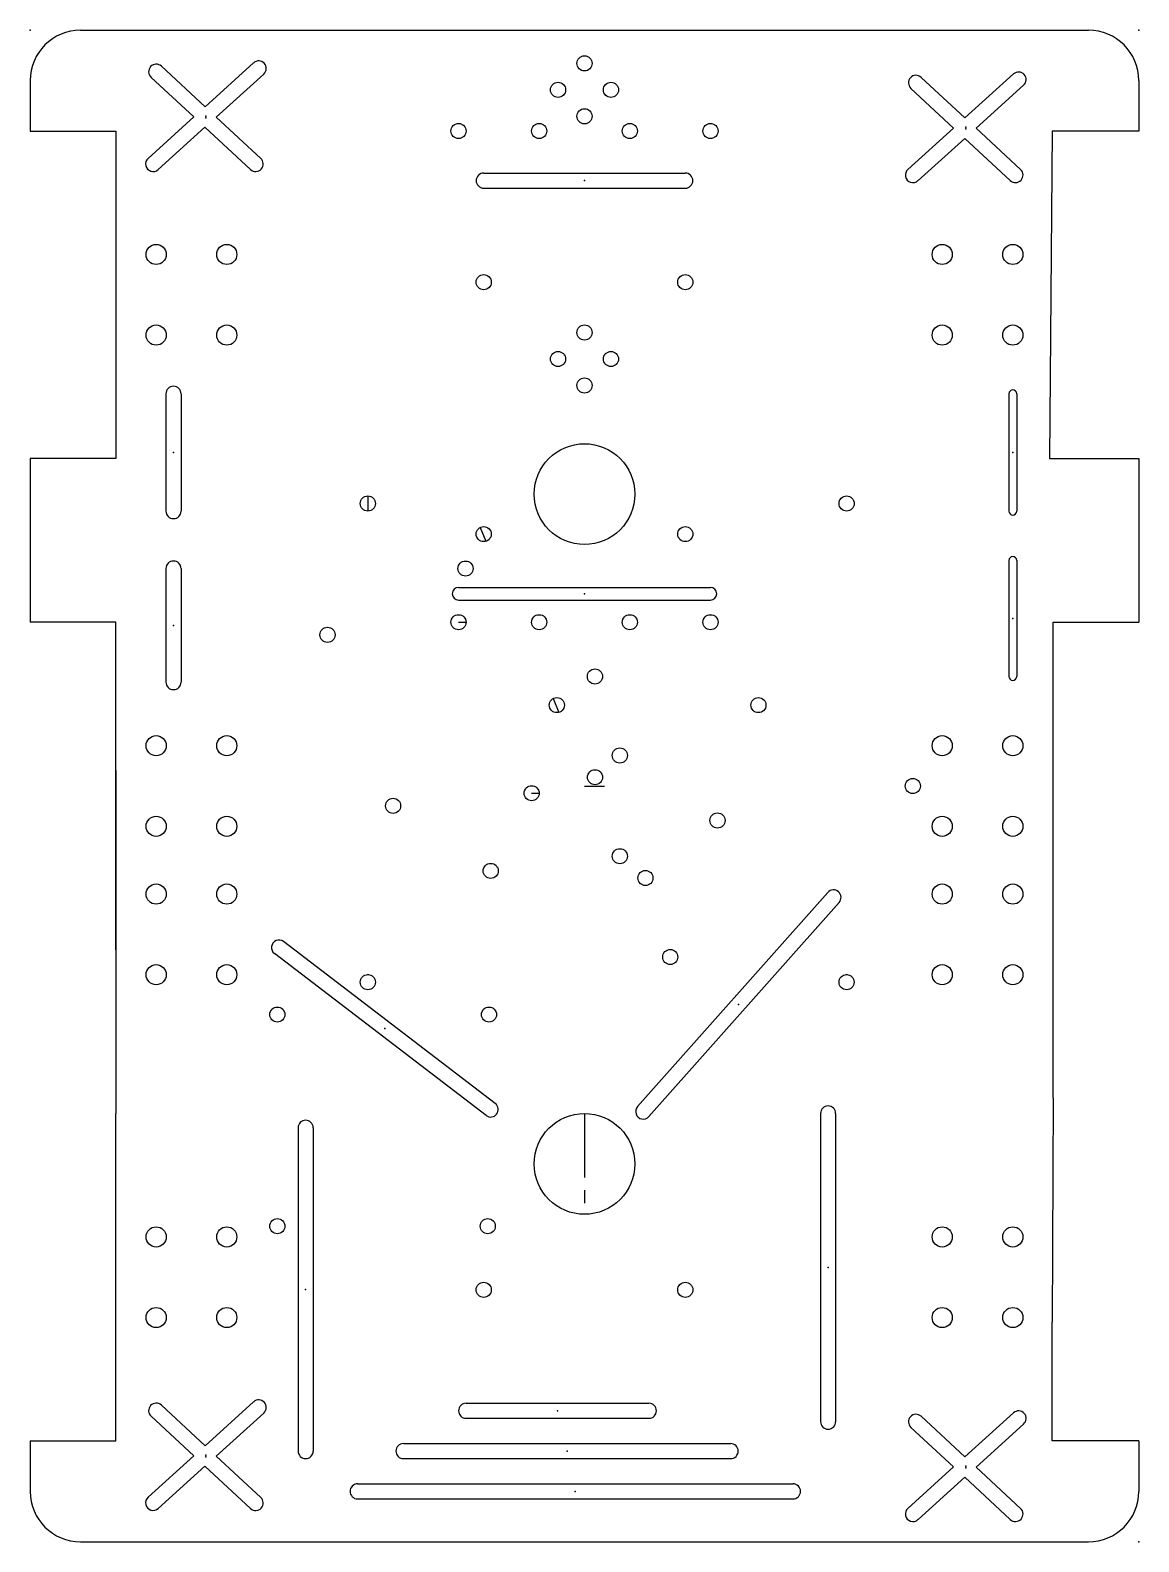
# Model space of a CAD drawing. Header units: millimetres. Extents: x -110 to 110, y -150 to 150.
import ezdxf

# ---------------------------------------------------------------- set-up
doc = ezdxf.new("R2010")
doc.units = ezdxf.units.MM
doc.header["$PDSIZE"] = -1
doc.linetypes.add('CENTERX2', pattern=[20.32, 12.7, -2.54, 2.54, -2.54])

msp = doc.modelspace()

# ---------------------------------------------------------------- linework, layer by layer
at = {"color": 7, "linetype": 'Continuous'}
for p, q in [((-100, 150), (100, 150)), ((-83.98, 142.85), (-75.3, 134.8)), ((-65.66, 143.52), (-75.3, 134.8)), ((-63.65, 141.3), (-73.09, 132.76)), ((85.14, 141.32), (75.5, 132.61)), ((-110, 140), (-110, 130)), ((-86.02, 140.65), (-77.54, 132.78)), ((64.78, 138.45), (73.26, 130.59)), ((66.82, 140.65), (75.5, 132.61)), ((87.15, 139.1), (77.7, 130.56)), ((110, 140), (110, 130)), ((-77.54, 132.78), (-86.62, 124.57)), ((-73.09, 132.76), (-64.25, 124.56)), ((-110, 130), (-93, 130)), ((-93, 130), (-93, 65)), ((-75.33, 130.74), (-84.61, 122.34)), ((-75.33, 130.74), (-66.29, 122.36)), ((73.26, 130.59), (64.18, 122.37)), ((77.7, 130.56), (86.55, 122.36)), ((92.84, 130), (92.28, 65)), ((110, 130), (92.84, 130)), ((75.47, 128.54), (66.19, 120.15)), ((75.47, 128.54), (84.51, 120.16)), ((-20, 121.65), (20, 121.65)), ((-20, 118.65), (20, 118.65)), ((-83.07, 77.83), (-83.07, 54.56)), ((-80.07, 77.83), (-80.07, 54.56)), ((84.22, 77.83), (84.22, 54.56)), ((85.78, 77.83), (85.78, 54.56)), ((-93, 65), (-110, 65)), ((-110, 65), (-110, 32.5)), ((-110, 65), (-110, 32.5)), ((92.28, 65), (110, 65)), ((110, 65), (110, 32.5)), ((-83.07, 43.15), (-83.07, 20.62)), ((-80.07, 43.15), (-80.07, 20.62)), ((84.22, 44.76), (84.22, 21.74)), ((85.78, 44.76), (85.78, 21.74)), ((-25, 39.42), (25, 39.42)), ((-25, 36.91), (25, 36.91)), ((-93, 32.5), (-110, 32.5)), ((-93, 32.5), (-110, 32.5)), ((-93, -32.5), (-93, 32.5)), ((-93, -32.5), (-93, 32.5)), ((93, -32.5), (93, 32.5)), ((93, 32.5), (110, 32.5)), ((93, -32.5), (93, 32.5)), ((93, 32.5), (110, 32.5)), ((-93, 3.05), (-93, -61.95)), ((-93, 3.05), (-93, -61.95)), ((93, -61.95), (93, 3.05)), ((93, -61.95), (93, 3.05)), ((10.54, -63.62), (48.29, -21.12)), ((12.78, -65.62), (50.53, -23.11)), ((-93, -32.5), (-93, -65)), ((-17.72, -63.01), (-59.72, -30.89)), ((-19.54, -65.39), (-61.54, -33.27)), ((93, -61.95), (92.84, -106.42)), ((-93, -130), (-93, -65)), ((-93, -130), (-93, -65)), ((46.84, -65), (46.84, -126.17)), ((49.84, -65), (49.84, -126.17)), ((-56.84, -67.83), (-56.84, -132)), ((-53.84, -67.83), (-53.84, -132)), ((92.84, -130), (92.84, -106.42)), ((-83.98, -122.9), (-75.3, -130.94)), ((-65.66, -122.22), (-75.3, -130.94)), ((-23.5, -122.5), (12.78, -122.5)), ((-86.02, -125.1), (-77.54, -132.96)), ((-63.65, -124.45), (-73.09, -132.99)), ((-23.5, -125.5), (12.78, -125.5)), ((66.82, -125.1), (75.5, -133.14)), ((85.14, -124.42), (75.5, -133.14)), ((64.78, -127.3), (73.26, -135.16)), ((87.15, -126.65), (77.7, -135.19)), ((-110, -130), (-93, -130)), ((-110, -130), (-93, -130)), ((-110, -130), (-110, -140)), ((-110, -130), (-110, -140)), ((-35.94, -130.5), (29.01, -130.5)), ((110, -130), (92.84, -130)), ((110, -130), (110, -140)), ((-77.54, -132.96), (-86.62, -141.18)), ((-73.09, -132.99), (-64.25, -141.19)), ((-35.94, -133.5), (29.01, -133.5)), ((-75.33, -135.01), (-84.61, -143.4)), ((-75.33, -135.01), (-66.29, -143.39)), ((73.26, -135.16), (64.18, -143.37)), ((75.47, -137.21), (66.19, -145.6)), ((75.47, -137.21), (84.51, -145.59)), ((77.7, -135.19), (86.55, -143.38)), ((-45.03, -138.5), (41.38, -138.5)), ((-45.03, -141.5), (41.38, -141.5)), ((-100, -150), (100, -150))]:
    msp.add_line(p, q, dxfattribs=at)
at = {"color": 7, "linetype": 'CENTERX2'}
for p, q in [((-42.99, 57.56), (-42.99, 54.56)), ((-20.71, 51.32), (-19.59, 48.56)), ((-25, 32.5), (-23.5, 32.5)), ((-6.19, 17.38), (-5.07, 14.62)), ((0, 0), (4, 0)), ((-10.49, -1.44), (-8.99, -1.44)), ((-42.83, -37.45), (-43.15, -37.45)), ((-42.99, -37.44), (-42.99, -37.45)), ((52.17, -37.45), (51.85, -37.45)), ((0, -65), (0, -85))]:
    msp.add_line(p, q, dxfattribs=at)
at = {"color": 7, "linetype": 'Continuous'}
for centre, radius in [((0, 143.42), 1.5), ((-5.25, 138.17), 1.5), ((5.25, 138.17), 1.5), ((0, 132.92), 1.5), ((-25, 130), 1.5), ((-9, 130), 1.5), ((9, 130), 1.5), ((25, 130), 1.5), ((-85, 105.5), 2), ((-71, 105.5), 2), ((71, 105.5), 2), ((85, 105.5), 2), ((-20, 100), 1.5), ((20, 100), 1.5), ((-85, 89.5), 2), ((-71, 89.5), 2), ((0, 90), 1.5), ((71, 89.5), 2), ((85, 89.5), 2), ((-5.25, 84.75), 1.5), ((5.25, 84.75), 1.5), ((0, 79.5), 1.5), ((0, 57.93), 10), ((-42.99, 56.06), 1.5), ((-42.99, 56.06), 1.5), ((52.02, 56.06), 1.5), ((-20, 50), 1.5), ((20, 50), 1.5), ((-23.61, 43.15), 1.5), ((-25, 32.5), 1.5), ((-9, 32.5), 1.5), ((9, 32.5), 1.5), ((25, 32.5), 1.5), ((-51, 30), 1.5), ((2.07, 21.74), 1.5), ((-5.48, 16.06), 1.5), ((34.52, 16.06), 1.5), ((-85, 8), 2), ((-85, 8), 2), ((-71, 8), 2), ((-71, 8), 2), ((71, 8), 2), ((71, 8), 2), ((85, 8), 2), ((85, 8), 2), ((7.01, 6.06), 1.5), ((2.09, 1.74), 1.5), ((-10.49, -1.44), 1.5), ((65.15, 0), 1.5), ((-37.99, -3.94), 1.5), ((-85, -8), 2), ((-85, -8), 2), ((26.39, -6.85), 1.5), ((85, -8), 2), ((85, -8), 2), ((-71, -8), 2), ((-71, -8), 2), ((71, -8), 2), ((71, -8), 2), ((7.02, -13.94), 1.5), ((-18.61, -16.85), 1.5), ((12.09, -18.26), 1.5), ((-85, -21.45), 2), ((-85, -21.45), 2), ((-71, -21.45), 2), ((-71, -21.45), 2), ((71, -21.45), 2), ((71, -21.45), 2), ((85, -21.45), 2), ((85, -21.45), 2), ((17.02, -33.94), 1.5), ((-85, -37.45), 2), ((-85, -37.45), 2), ((-71, -37.45), 2), ((-71, -37.45), 2), ((71, -37.45), 2), ((71, -37.45), 2), ((85, -37.45), 2), ((85, -37.45), 2), ((-42.99, -38.94), 1.5), ((52.01, -38.94), 1.5), ((-60.96, -45.37), 1.5), ((-18.96, -45.37), 1.5), ((0, -75), 10), ((-60.96, -87.37), 1.5), ((-19.2, -87.37), 1.5), ((-85, -89.5), 2), ((-85, -89.5), 2), ((-71, -89.5), 2), ((-71, -89.5), 2), ((71, -89.5), 2), ((85, -89.5), 2), ((-20, -100), 1.5), ((20, -100), 1.5), ((-85, -105.5), 2), ((-85, -105.5), 2), ((-71, -105.5), 2), ((-71, -105.5), 2), ((71, -105.5), 2), ((85, -105.5), 2)]:
    msp.add_circle(centre, radius, dxfattribs=at)
for centre, radius, start, end in [((-100, 140), 10, 90, 180), ((100, 140), 10, 0, 90), ((-85, 141.75), 1.5, 47.1753, 227.1753), ((-64.65, 142.41), 1.5, 312.1171, 132.1171), ((65.8, 139.55), 1.5, 47.1753, 227.1753), ((86.14, 140.21), 1.5, 312.1171, 132.1171), ((-85.61, 123.46), 1.5, 132.1171, 312.1171), ((-65.27, 123.46), 1.5, 227.1753, 47.1753), ((-20, 120.15), 1.5, 90, 270), ((20, 120.15), 1.5, 270, 90), ((65.18, 121.26), 1.5, 132.1171, 312.1171), ((85.53, 121.26), 1.5, 227.1753, 47.1753), ((-81.57, 77.83), 1.5, 0, 180), ((85, 77.83), 0.782, 0, 180), ((-81.57, 54.56), 1.5, 180, 0), ((85, 54.56), 0.782, 180, 0), ((85, 44.76), 0.782, 0, 180), ((-81.57, 43.15), 1.5, 0, 180), ((-25, 38.17), 1.26, 90, 270), ((25, 38.17), 1.26, 270, 90), ((85, 21.74), 0.782, 180, 0), ((-81.57, 20.62), 1.5, 180, 0), ((49.41, -22.12), 1.5, 318.3868, 138.3868), ((-60.63, -32.08), 1.5, 52.5923, 232.5923), ((-18.63, -64.2), 1.5, 232.5923, 52.5923), ((11.66, -64.62), 1.5, 138.3868, 318.3868), ((48.34, -65), 1.5, 0, 180), ((-55.34, -67.83), 1.5, 0, 180), ((-85, -124), 1.5, 47.1753, 227.1753), ((-64.65, -123.34), 1.5, 312.1171, 132.1171), ((-23.5, -124), 1.5, 90, 270), ((12.78, -124), 1.5, 270, 90), ((65.8, -126.2), 1.5, 47.1753, 227.1753), ((86.14, -125.53), 1.5, 312.1171, 132.1171), ((48.34, -126.17), 1.5, 180, 0), ((-55.34, -132), 1.5, 180, 360), ((-35.94, -132), 1.5, 90, 270), ((29.01, -132), 1.5, 270, 90), ((-100, -140), 10, 180, 270), ((-45.03, -140), 1.5, 90, 270), ((41.38, -140), 1.5, 270, 90), ((100, -140), 10, 270, 0), ((-85.61, -142.29), 1.5, 132.1171, 312.1171), ((-65.27, -142.29), 1.5, 227.1753, 47.1753), ((65.18, -144.48), 1.5, 132.1171, 312.1171), ((85.53, -144.48), 1.5, 227.1753, 47.1753)]:
    msp.add_arc(centre, radius, start, end, dxfattribs=at)
for p in [(-110, 150), (110, 150), (-75.13, 132.93), (-75.13, 132.6), (75.66, 130.74), (75.66, 130.4), (0, 120.15), (-81.57, 66.19), (85, 66.19), (0, 38.17), (85, 33.25), (-81.57, 31.88), (30.54, -43.37), (-39.63, -48.14), (48.34, -95.59), (-55.34, -99.91), (-5.36, -124), (-3.47, -132), (-75.13, -132.81), (-75.13, -133.14), (75.66, -135.01), (75.66, -135.34), (-1.82, -140), (110, -150)]:
    msp.add_point(p, dxfattribs=at)

doc.saveas('drawing.dxf')
